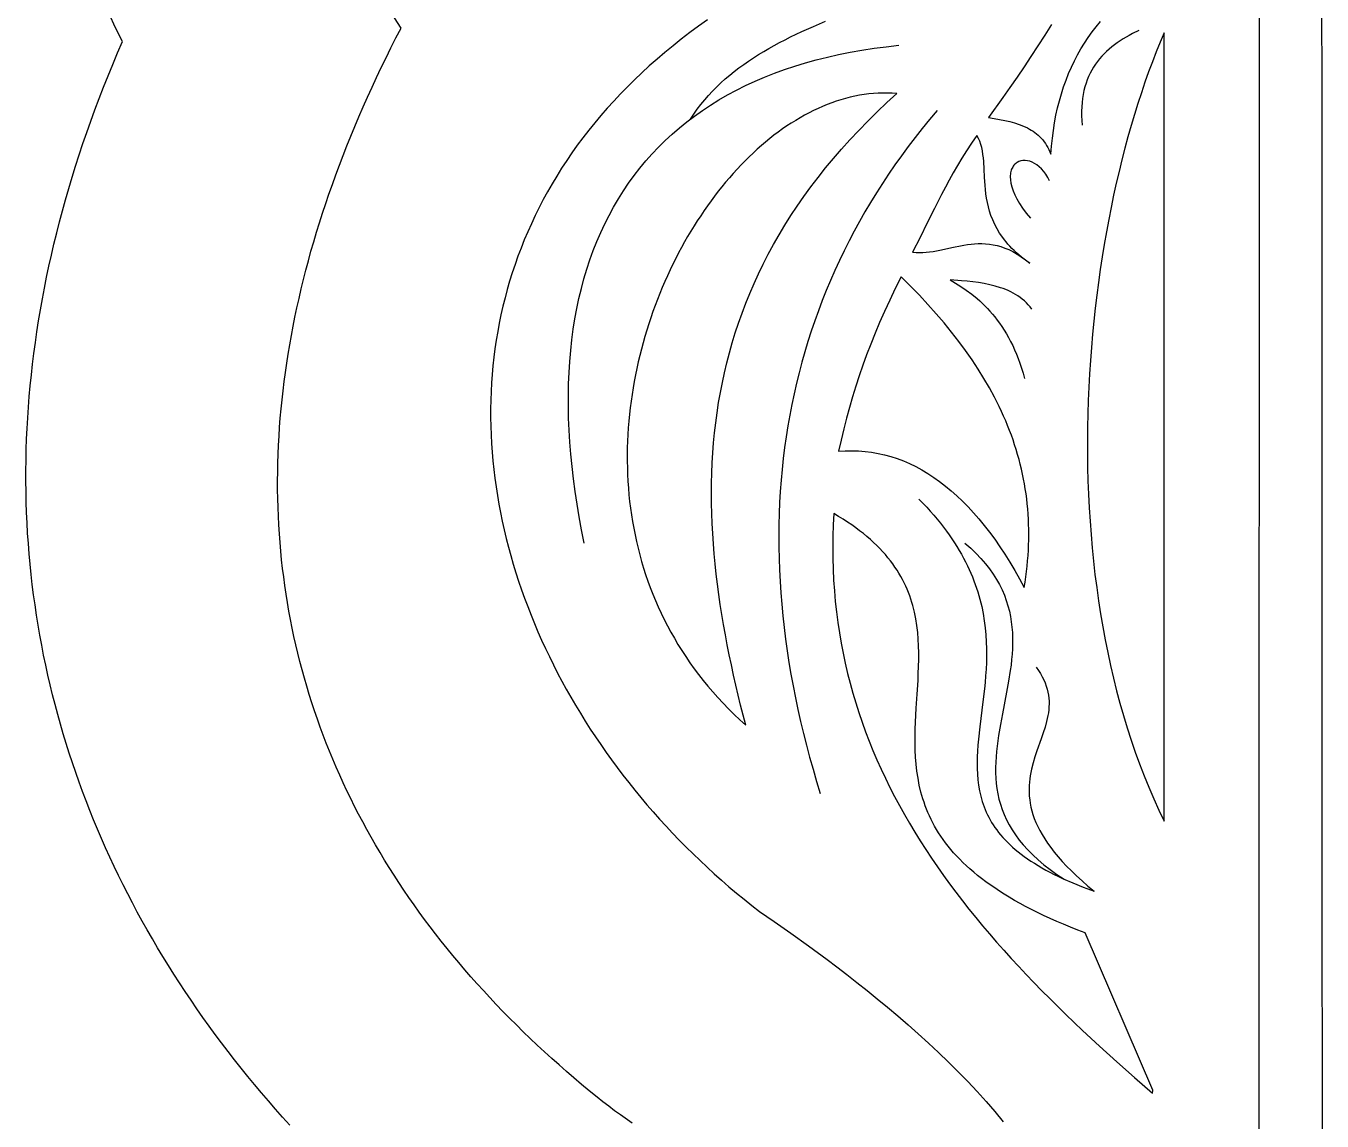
# Model space of a CAD drawing. Extents: x -5 to 96, y -47 to 131.
# Drawn here: x 14.77 to 46.04, y -19.41 to 7 of the extents above; entities that cross this region are included whole.
import ezdxf

# ---------------------------------------------------------------- set-up
doc = ezdxf.new("R2010")
doc.units = 0
doc.header["$MEASUREMENT"] = 0
doc.layers.add('LAYER_1', color=18, linetype='CONTINUOUS')

msp = doc.modelspace()

# ---------------------------------------------------------------- linework, layer by layer
at = {"layer": 'LAYER_1'}
for points in [[(45.283, -28.991), (44.523, -28.259), (44.536, 18.125), (45.283, 18.856), (46.029, 18.125), (46.042, -28.259)], [(45.283, -28.991), (44.523, -28.259), (44.536, 18.125), (45.283, 18.856), (46.029, 18.125), (46.042, -28.259)], [(42.236, 6.839), (42.139, 6.61), (42.043, 6.375), (41.95, 6.136), (41.858, 5.891), (41.769, 5.642), (41.683, 5.388), (41.598, 5.129), (41.516, 4.866), (41.437, 4.599), (41.36, 4.328), (41.285, 4.053), (41.213, 3.775), (41.144, 3.493), (41.077, 3.207), (41.013, 2.918), (40.952, 2.626), (40.894, 2.331), (40.838, 2.033), (40.786, 1.732), (40.736, 1.429), (40.69, 1.123), (40.646, 0.815), (40.606, 0.505), (40.568, 0.193), (40.534, -0.12), (40.504, -0.436), (40.476, -0.753), (40.452, -1.071), (40.432, -1.39), (40.414, -1.711), (40.401, -2.032), (40.391, -2.355), (40.384, -2.677), (40.381, -3.001), (40.382, -3.324), (40.387, -3.648), (40.395, -3.972), (40.407, -4.296), (40.423, -4.619), (40.444, -4.942), (40.468, -5.265), (40.496, -5.586), (40.528, -5.907), (40.564, -6.227), (40.605, -6.546), (40.65, -6.863), (40.699, -7.179), (40.752, -7.493), (40.81, -7.806), (40.872, -8.116), (40.939, -8.425), (41.01, -8.731), (41.086, -9.035), (41.166, -9.336), (41.251, -9.635), (41.341, -9.931), (41.436, -10.224), (41.535, -10.514), (41.64, -10.801), (41.749, -11.084), (41.863, -11.364), (41.983, -11.64), (42.107, -11.913), (42.236, -12.181)], [(42.236, 6.839), (42.139, 6.61), (42.043, 6.375), (41.95, 6.136), (41.858, 5.891), (41.769, 5.642), (41.683, 5.388), (41.598, 5.129), (41.516, 4.866), (41.437, 4.599), (41.36, 4.328), (41.285, 4.053), (41.213, 3.775), (41.144, 3.493), (41.077, 3.207), (41.013, 2.918), (40.952, 2.626), (40.894, 2.331), (40.838, 2.033), (40.786, 1.732), (40.736, 1.429), (40.69, 1.123), (40.646, 0.815), (40.606, 0.505), (40.568, 0.193), (40.534, -0.12), (40.504, -0.436), (40.476, -0.753), (40.452, -1.071), (40.432, -1.39), (40.414, -1.711), (40.401, -2.032), (40.391, -2.355), (40.384, -2.677), (40.381, -3.001), (40.382, -3.324), (40.387, -3.648), (40.395, -3.972), (40.407, -4.296), (40.423, -4.619), (40.444, -4.942), (40.468, -5.265), (40.496, -5.586), (40.528, -5.907), (40.564, -6.227), (40.605, -6.546), (40.65, -6.863), (40.699, -7.179), (40.752, -7.493), (40.81, -7.806), (40.872, -8.116), (40.939, -8.425), (41.01, -8.731), (41.086, -9.035), (41.166, -9.336), (41.251, -9.635), (41.341, -9.931), (41.436, -10.224), (41.535, -10.514), (41.64, -10.801), (41.749, -11.084), (41.863, -11.364), (41.983, -11.64), (42.107, -11.913), (42.236, -12.181)], [(35.784, 5.372), (35.672, 5.38), (35.559, 5.384), (35.446, 5.384), (35.333, 5.38), (35.22, 5.373), (35.107, 5.362), (34.994, 5.347), (34.882, 5.329), (34.769, 5.307), (34.657, 5.282), (34.546, 5.254), (34.434, 5.222), (34.323, 5.186), (34.212, 5.148), (34.102, 5.106), (33.992, 5.06), (33.882, 5.012), (33.773, 4.961), (33.665, 4.906), (33.557, 4.848), (33.449, 4.788), (33.343, 4.724), (33.237, 4.658), (33.131, 4.588), (33.027, 4.516), (32.923, 4.441), (32.819, 4.364), (32.717, 4.283), (32.616, 4.2), (32.515, 4.115), (32.415, 4.026), (32.317, 3.936), (32.219, 3.842), (32.122, 3.747), (32.026, 3.649), (31.932, 3.548), (31.838, 3.446), (31.746, 3.341), (31.654, 3.233), (31.564, 3.124), (31.475, 3.013), (31.388, 2.899), (31.302, 2.784), (31.217, 2.666), (31.133, 2.546), (31.051, 2.425), (30.97, 2.302), (30.891, 2.176), (30.813, 2.05), (30.737, 1.921), (30.662, 1.791), (30.589, 1.659), (30.518, 1.525), (30.448, 1.39), (30.38, 1.253), (30.313, 1.115), (30.248, 0.976), (30.186, 0.835), (30.124, 0.692), (30.065, 0.549), (30.008, 0.404), (29.952, 0.258), (29.899, 0.111), (29.847, -0.038), (29.798, -0.187), (29.75, -0.337), (29.705, -0.489), (29.662, -0.641), (29.62, -0.795), (29.581, -0.949), (29.545, -1.104), (29.51, -1.259), (29.478, -1.416), (29.448, -1.573), (29.42, -1.731), (29.395, -1.889), (29.372, -2.048), (29.351, -2.208), (29.333, -2.367), (29.318, -2.528), (29.305, -2.689), (29.294, -2.85), (29.287, -3.011), (29.281, -3.173), (29.279, -3.334), (29.279, -3.496), (29.282, -3.658), (29.287, -3.82), (29.296, -3.983), (29.307, -4.145), (29.321, -4.307), (29.338, -4.469), (29.358, -4.631), (29.381, -4.792), (29.406, -4.954), (29.435, -5.115), (29.467, -5.276), (29.502, -5.436), (29.54, -5.596), (29.581, -5.756), (29.625, -5.915), (29.673, -6.074), (29.723, -6.232), (29.777, -6.389), (29.835, -6.546), (29.895, -6.702), (29.959, -6.857), (30.027, -7.011), (30.098, -7.165), (30.172, -7.317), (30.25, -7.469), (30.331, -7.62), (30.416, -7.77), (30.504, -7.918), (30.597, -8.066), (30.692, -8.212), (30.792, -8.358), (30.895, -8.502), (31.002, -8.644), (31.112, -8.786), (31.227, -8.926), (31.345, -9.064), (31.468, -9.201), (31.594, -9.337), (31.724, -9.471), (31.858, -9.604), (31.996, -9.735), (32.138, -9.864), (32.015, -9.381), (31.899, -8.898), (31.844, -8.655), (31.791, -8.413), (31.741, -8.17), (31.692, -7.927), (31.646, -7.684), (31.603, -7.44), (31.562, -7.197), (31.524, -6.953), (31.489, -6.709), (31.456, -6.465), (31.427, -6.221), (31.4, -5.977), (31.377, -5.733), (31.358, -5.489), (31.341, -5.245), (31.328, -5.002), (31.319, -4.758), (31.314, -4.514), (31.312, -4.27), (31.314, -4.027), (31.32, -3.783), (31.331, -3.54), (31.345, -3.297), (31.364, -3.054), (31.388, -2.811), (31.416, -2.569), (31.448, -2.327), (31.485, -2.085), (31.528, -1.843), (31.575, -1.602), (31.627, -1.362), (31.684, -1.121), (31.746, -0.881), (31.814, -0.641), (31.887, -0.402), (31.966, -0.164), (32.051, 0.075), (32.141, 0.312), (32.237, 0.55), (32.339, 0.786), (32.447, 1.022), (32.561, 1.258), (32.682, 1.493), (32.808, 1.727), (32.942, 1.961), (33.081, 2.194), (33.228, 2.426), (33.381, 2.657), (33.541, 2.888), (33.708, 3.118), (33.883, 3.347), (34.064, 3.576), (34.252, 3.804), (34.448, 4.03), (34.652, 4.256), (34.863, 4.481), (35.081, 4.705), (35.308, 4.929), (35.542, 5.151)], [(35.784, 5.372), (35.672, 5.38), (35.559, 5.384), (35.446, 5.384), (35.333, 5.38), (35.22, 5.373), (35.107, 5.362), (34.994, 5.347), (34.882, 5.329), (34.769, 5.307), (34.657, 5.282), (34.546, 5.254), (34.434, 5.222), (34.323, 5.186), (34.212, 5.148), (34.102, 5.106), (33.992, 5.06), (33.882, 5.012), (33.773, 4.961), (33.665, 4.906), (33.557, 4.848), (33.449, 4.788), (33.343, 4.724), (33.237, 4.658), (33.131, 4.588), (33.027, 4.516), (32.923, 4.441), (32.819, 4.364), (32.717, 4.283), (32.616, 4.2), (32.515, 4.115), (32.415, 4.026), (32.317, 3.936), (32.219, 3.842), (32.122, 3.747), (32.026, 3.649), (31.932, 3.548), (31.838, 3.446), (31.746, 3.341), (31.654, 3.233), (31.564, 3.124), (31.475, 3.013), (31.388, 2.899), (31.302, 2.784), (31.217, 2.666), (31.133, 2.546), (31.051, 2.425), (30.97, 2.302), (30.891, 2.176), (30.813, 2.05), (30.737, 1.921), (30.662, 1.791), (30.589, 1.659), (30.518, 1.525), (30.448, 1.39), (30.38, 1.253), (30.313, 1.115), (30.248, 0.976), (30.186, 0.835), (30.124, 0.692), (30.065, 0.549), (30.008, 0.404), (29.952, 0.258), (29.899, 0.111), (29.847, -0.038), (29.798, -0.187), (29.75, -0.337), (29.705, -0.489), (29.662, -0.641), (29.62, -0.795), (29.581, -0.949), (29.545, -1.104), (29.51, -1.259), (29.478, -1.416), (29.448, -1.573), (29.42, -1.731), (29.395, -1.889), (29.372, -2.048), (29.351, -2.208), (29.333, -2.367), (29.318, -2.528), (29.305, -2.689), (29.294, -2.85), (29.287, -3.011), (29.281, -3.173), (29.279, -3.334), (29.279, -3.496), (29.282, -3.658), (29.287, -3.82), (29.296, -3.983), (29.307, -4.145), (29.321, -4.307), (29.338, -4.469), (29.358, -4.631), (29.381, -4.792), (29.406, -4.954), (29.435, -5.115), (29.467, -5.276), (29.502, -5.436), (29.54, -5.596), (29.581, -5.756), (29.625, -5.915), (29.673, -6.074), (29.723, -6.232), (29.777, -6.389), (29.835, -6.546), (29.895, -6.702), (29.959, -6.857), (30.027, -7.011), (30.098, -7.165), (30.172, -7.317), (30.25, -7.469), (30.331, -7.62), (30.416, -7.77), (30.504, -7.918), (30.597, -8.066), (30.692, -8.212), (30.792, -8.358), (30.895, -8.502), (31.002, -8.644), (31.112, -8.786), (31.227, -8.926), (31.345, -9.064), (31.468, -9.201), (31.594, -9.337), (31.724, -9.471), (31.858, -9.604), (31.996, -9.735), (32.138, -9.864), (32.015, -9.381), (31.899, -8.898), (31.844, -8.655), (31.791, -8.413), (31.741, -8.17), (31.692, -7.927), (31.646, -7.684), (31.603, -7.44), (31.562, -7.197), (31.524, -6.953), (31.489, -6.709), (31.456, -6.465), (31.427, -6.221), (31.4, -5.977), (31.377, -5.733), (31.358, -5.489), (31.341, -5.245), (31.328, -5.002), (31.319, -4.758), (31.314, -4.514), (31.312, -4.27), (31.314, -4.027), (31.32, -3.783), (31.331, -3.54), (31.345, -3.297), (31.364, -3.054), (31.388, -2.811), (31.416, -2.569), (31.448, -2.327), (31.485, -2.085), (31.528, -1.843), (31.575, -1.602), (31.627, -1.362), (31.684, -1.121), (31.746, -0.881), (31.814, -0.641), (31.887, -0.402), (31.966, -0.164), (32.051, 0.075), (32.141, 0.312), (32.237, 0.55), (32.339, 0.786), (32.447, 1.022), (32.561, 1.258), (32.682, 1.493), (32.808, 1.727), (32.942, 1.961), (33.081, 2.194), (33.228, 2.426), (33.381, 2.657), (33.541, 2.888), (33.708, 3.118), (33.883, 3.347), (34.064, 3.576), (34.252, 3.804), (34.448, 4.03), (34.652, 4.256), (34.863, 4.481), (35.081, 4.705), (35.308, 4.929), (35.542, 5.151)], [(37.716, 4.358), (37.588, 4.173), (37.468, 3.99), (37.354, 3.81), (37.247, 3.633), (37.145, 3.457), (37.048, 3.283), (36.955, 3.11), (36.864, 2.938), (36.69, 2.594), (36.519, 2.249), (36.346, 1.899), (36.164, 1.541), (36.247, 1.535), (36.329, 1.533), (36.411, 1.535), (36.493, 1.541), (36.575, 1.551), (36.657, 1.563), (36.82, 1.593), (37.15, 1.666), (37.318, 1.7), (37.402, 1.716), (37.487, 1.729), (37.573, 1.74), (37.66, 1.747), (37.747, 1.752), (37.836, 1.752), (37.925, 1.748), (38.016, 1.739), (38.107, 1.725), (38.2, 1.705), (38.294, 1.678), (38.39, 1.645), (38.486, 1.605), (38.585, 1.557), (38.685, 1.5), (38.786, 1.435), (38.889, 1.361), (38.994, 1.277), (38.923, 1.327), (38.855, 1.377), (38.791, 1.428), (38.729, 1.479), (38.67, 1.531), (38.614, 1.582), (38.561, 1.634), (38.511, 1.686), (38.464, 1.738), (38.419, 1.791), (38.377, 1.843), (38.337, 1.896), (38.264, 2.002), (38.2, 2.108), (38.144, 2.215), (38.096, 2.321), (38.055, 2.428), (38.021, 2.534), (37.992, 2.639), (37.968, 2.744), (37.949, 2.849), (37.934, 2.952), (37.922, 3.055), (37.913, 3.156), (37.9, 3.354), (37.89, 3.545), (37.879, 3.729), (37.871, 3.817), (37.86, 3.903), (37.847, 3.986), (37.831, 4.067), (37.81, 4.144), (37.784, 4.219), (37.753, 4.29)], [(35.888, 0.951), (35.745, 0.666), (35.612, 0.388), (35.486, 0.116), (35.368, -0.151), (35.257, -0.413), (35.153, -0.672), (35.055, -0.928), (34.963, -1.182), (34.876, -1.435), (34.794, -1.689), (34.717, -1.943), (34.643, -2.199), (34.573, -2.458), (34.506, -2.72), (34.441, -2.987), (34.378, -3.258), (34.54, -3.248), (34.701, -3.245), (34.86, -3.249), (35.018, -3.262), (35.175, -3.281), (35.331, -3.309), (35.485, -3.343), (35.639, -3.386), (35.791, -3.435), (35.941, -3.492), (36.09, -3.557), (36.238, -3.628), (36.385, -3.707), (36.529, -3.794), (36.673, -3.887), (36.815, -3.988), (36.955, -4.096), (37.094, -4.21), (37.231, -4.332), (37.367, -4.462), (37.501, -4.598), (37.633, -4.741), (37.764, -4.891), (37.892, -5.048), (38.02, -5.211), (38.145, -5.382), (38.268, -5.56), (38.39, -5.744), (38.51, -5.935), (38.628, -6.133), (38.744, -6.337), (38.858, -6.548), (38.878, -6.417), (38.897, -6.287), (38.913, -6.157), (38.927, -6.028), (38.939, -5.9), (38.949, -5.772), (38.957, -5.645), (38.962, -5.519), (38.966, -5.393), (38.967, -5.268), (38.966, -5.143), (38.963, -5.019), (38.958, -4.896), (38.951, -4.773), (38.942, -4.65), (38.93, -4.528), (38.917, -4.407), (38.901, -4.286), (38.883, -4.166), (38.863, -4.046), (38.841, -3.927), (38.817, -3.808), (38.79, -3.689), (38.762, -3.571), (38.731, -3.453), (38.698, -3.336), (38.663, -3.219), (38.626, -3.102), (38.587, -2.986), (38.546, -2.87), (38.503, -2.755), (38.457, -2.64), (38.41, -2.525), (38.36, -2.41), (38.308, -2.296), (38.254, -2.182), (38.14, -1.955), (38.017, -1.729), (37.886, -1.503), (37.746, -1.278), (37.598, -1.054), (37.442, -0.831), (37.277, -0.608), (37.104, -0.385), (36.922, -0.162), (36.732, 0.06), (36.533, 0.283), (36.327, 0.505), (36.111, 0.728)], [(35.888, 0.951), (35.745, 0.666), (35.612, 0.388), (35.486, 0.116), (35.368, -0.151), (35.257, -0.413), (35.153, -0.672), (35.055, -0.928), (34.963, -1.182), (34.876, -1.435), (34.794, -1.689), (34.717, -1.943), (34.643, -2.199), (34.573, -2.458), (34.506, -2.72), (34.441, -2.987), (34.378, -3.258), (34.54, -3.248), (34.701, -3.245), (34.86, -3.249), (35.018, -3.262), (35.175, -3.281), (35.331, -3.309), (35.485, -3.343), (35.639, -3.386), (35.791, -3.435), (35.941, -3.492), (36.09, -3.557), (36.238, -3.628), (36.385, -3.707), (36.529, -3.794), (36.673, -3.887), (36.815, -3.988), (36.955, -4.096), (37.094, -4.21), (37.231, -4.332), (37.367, -4.462), (37.501, -4.598), (37.633, -4.741), (37.764, -4.891), (37.892, -5.048), (38.02, -5.211), (38.145, -5.382), (38.268, -5.56), (38.39, -5.744), (38.51, -5.935), (38.628, -6.133), (38.744, -6.337), (38.858, -6.548), (38.878, -6.417), (38.897, -6.287), (38.913, -6.157), (38.927, -6.028), (38.939, -5.9), (38.949, -5.772), (38.957, -5.645), (38.962, -5.519), (38.966, -5.393), (38.967, -5.268), (38.966, -5.143), (38.963, -5.019), (38.958, -4.896), (38.951, -4.773), (38.942, -4.65), (38.93, -4.528), (38.917, -4.407), (38.901, -4.286), (38.883, -4.166), (38.863, -4.046), (38.841, -3.927), (38.817, -3.808), (38.79, -3.689), (38.762, -3.571), (38.731, -3.453), (38.698, -3.336), (38.663, -3.219), (38.626, -3.102), (38.587, -2.986), (38.546, -2.87), (38.503, -2.755), (38.457, -2.64), (38.41, -2.525), (38.36, -2.41), (38.308, -2.296), (38.254, -2.182), (38.14, -1.955), (38.017, -1.729), (37.886, -1.503), (37.746, -1.278), (37.598, -1.054), (37.442, -0.831), (37.277, -0.608), (37.104, -0.385), (36.922, -0.162), (36.732, 0.06), (36.533, 0.283), (36.327, 0.505), (36.111, 0.728)], [(41.957, -18.669), (40.328, -14.876), (40.149, -14.807), (39.974, -14.737), (39.804, -14.667), (39.64, -14.597), (39.48, -14.526), (39.325, -14.455), (39.176, -14.383), (39.031, -14.31), (38.891, -14.238), (38.755, -14.164), (38.624, -14.091), (38.497, -14.017), (38.375, -13.942), (38.257, -13.867), (38.144, -13.792), (38.034, -13.717), (37.929, -13.641), (37.828, -13.564), (37.73, -13.488), (37.637, -13.41), (37.547, -13.333), (37.461, -13.255), (37.379, -13.177), (37.3, -13.099), (37.225, -13.02), (37.154, -12.941), (37.085, -12.862), (37.02, -12.782), (36.958, -12.703), (36.9, -12.622), (36.844, -12.542), (36.791, -12.461), (36.742, -12.381), (36.695, -12.299), (36.65, -12.218), (36.609, -12.137), (36.57, -12.055), (36.534, -11.973), (36.5, -11.891), (36.468, -11.808), (36.439, -11.726), (36.412, -11.643), (36.388, -11.56), (36.365, -11.477), (36.326, -11.31), (36.294, -11.143), (36.269, -10.976), (36.25, -10.808), (36.237, -10.64), (36.228, -10.471), (36.225, -10.302), (36.225, -10.133), (36.229, -9.964), (36.235, -9.795), (36.253, -9.458), (36.274, -9.12), (36.294, -8.784), (36.302, -8.617), (36.308, -8.45), (36.312, -8.284), (36.312, -8.118), (36.308, -7.953), (36.299, -7.789), (36.286, -7.626), (36.266, -7.463), (36.241, -7.302), (36.208, -7.141), (36.168, -6.981), (36.145, -6.902), (36.12, -6.823), (36.093, -6.744), (36.063, -6.666), (36.032, -6.588), (35.997, -6.51), (35.961, -6.433), (35.921, -6.355), (35.879, -6.279), (35.835, -6.202), (35.788, -6.126), (35.737, -6.051), (35.684, -5.975), (35.628, -5.9), (35.569, -5.826), (35.507, -5.752), (35.441, -5.678), (35.372, -5.605), (35.3, -5.532), (35.224, -5.46), (35.145, -5.388), (35.062, -5.316), (34.976, -5.245), (34.886, -5.175), (34.792, -5.104), (34.694, -5.035), (34.592, -4.966), (34.486, -4.897), (34.376, -4.829), (34.262, -4.761), (34.248, -5.035), (34.239, -5.306), (34.236, -5.574), (34.239, -5.84), (34.246, -6.104), (34.259, -6.365), (34.276, -6.624), (34.299, -6.88), (34.327, -7.135), (34.359, -7.387), (34.397, -7.637), (34.439, -7.884), (34.486, -8.13), (34.538, -8.373), (34.594, -8.615), (34.656, -8.854), (34.721, -9.092), (34.791, -9.327), (34.866, -9.561), (34.945, -9.793), (35.028, -10.023), (35.116, -10.251), (35.208, -10.478), (35.304, -10.702), (35.404, -10.926), (35.508, -11.147), (35.616, -11.367), (35.729, -11.585), (35.845, -11.802), (35.965, -12.018), (36.089, -12.232), (36.216, -12.444), (36.347, -12.656), (36.482, -12.866), (36.621, -13.074), (36.763, -13.282), (36.908, -13.488), (37.057, -13.693), (37.209, -13.897), (37.365, -14.1), (37.524, -14.301), (37.686, -14.502), (37.851, -14.702), (38.02, -14.901), (38.191, -15.099), (38.365, -15.296), (38.543, -15.492), (38.723, -15.688), (38.906, -15.882), (39.092, -16.076), (39.28, -16.27), (39.472, -16.462), (39.665, -16.655), (39.862, -16.846), (40.061, -17.037), (40.262, -17.228), (40.672, -17.608), (41.091, -17.986), (41.519, -18.364), (41.955, -18.74)]]:
    msp.add_lwpolyline(points, close=True, dxfattribs=at)
for points in [[(21.14, -19.513), (20.965, -19.32), (20.792, -19.125), (20.622, -18.929), (20.454, -18.733), (20.288, -18.535), (20.125, -18.336), (19.964, -18.136), (19.805, -17.936), (19.648, -17.734), (19.494, -17.531), (19.342, -17.327), (19.192, -17.122), (19.044, -16.916), (18.899, -16.71), (18.756, -16.502), (18.616, -16.293), (18.478, -16.083), (18.342, -15.873), (18.209, -15.661), (18.078, -15.449), (17.949, -15.235), (17.823, -15.021), (17.699, -14.805), (17.578, -14.589), (17.459, -14.372), (17.342, -14.153), (17.228, -13.934), (17.117, -13.714), (17.007, -13.493), (16.901, -13.272), (16.797, -13.049), (16.695, -12.825), (16.596, -12.601), (16.499, -12.376), (16.405, -12.149), (16.313, -11.922), (16.224, -11.694), (16.138, -11.466), (16.054, -11.236), (15.973, -11.006), (15.894, -10.774), (15.818, -10.542), (15.744, -10.309), (15.673, -10.075), (15.605, -9.841), (15.539, -9.605), (15.476, -9.369), (15.415, -9.132), (15.357, -8.894), (15.302, -8.656), (15.25, -8.416), (15.2, -8.176), (15.153, -7.935), (15.109, -7.693), (15.067, -7.451), (15.028, -7.208), (14.992, -6.964), (14.958, -6.719), (14.927, -6.474), (14.899, -6.227), (14.874, -5.98), (14.852, -5.733), (14.832, -5.484), (14.815, -5.235), (14.801, -4.985), (14.79, -4.735), (14.781, -4.484), (14.776, -4.232), (14.773, -3.979), (14.773, -3.726), (14.776, -3.472), (14.782, -3.217), (14.79, -2.962), (14.802, -2.706), (14.817, -2.45), (14.834, -2.192), (14.854, -1.935), (14.877, -1.676), (14.904, -1.417), (14.933, -1.157), (14.965, -0.897), (15, -0.636), (15.038, -0.374), (15.079, -0.112), (15.123, 0.151), (15.17, 0.415), (15.22, 0.679), (15.273, 0.943), (15.329, 1.208), (15.388, 1.474), (15.45, 1.74), (15.515, 2.007), (15.583, 2.275), (15.655, 2.543), (15.729, 2.811), (15.807, 3.08), (15.887, 3.35), (15.971, 3.62), (16.058, 3.891), (16.148, 4.162), (16.241, 4.434), (16.337, 4.706), (16.437, 4.979), (16.539, 5.252), (16.645, 5.526), (16.754, 5.8), (16.866, 6.074), (16.981, 6.35), (17.1, 6.625), (16.926, 6.971), (16.649, 7.583)], [(29.402, -19.465), (29.117, -19.266), (28.976, -19.164), (28.834, -19.059), (28.693, -18.952), (28.553, -18.84), (28.365, -18.686), (28.179, -18.531), (27.995, -18.375), (27.813, -18.219), (27.634, -18.061), (27.457, -17.902), (27.282, -17.743), (27.109, -17.583), (26.939, -17.422), (26.771, -17.26), (26.605, -17.097), (26.441, -16.933), (26.28, -16.768), (26.121, -16.603), (25.964, -16.437), (25.81, -16.269), (25.658, -16.101), (25.508, -15.933), (25.36, -15.763), (25.215, -15.592), (25.072, -15.421), (24.932, -15.249), (24.793, -15.076), (24.657, -14.902), (24.524, -14.727), (24.392, -14.552), (24.263, -14.376), (24.137, -14.199), (24.012, -14.021), (23.89, -13.842), (23.77, -13.663), (23.653, -13.482), (23.538, -13.301), (23.426, -13.119), (23.315, -12.937), (23.207, -12.753), (23.102, -12.569), (22.999, -12.384), (22.898, -12.199), (22.799, -12.012), (22.703, -11.825), (22.61, -11.637), (22.518, -11.448), (22.429, -11.259), (22.343, -11.069), (22.259, -10.878), (22.177, -10.686), (22.097, -10.494), (22.02, -10.3), (21.946, -10.107), (21.874, -9.912), (21.804, -9.717), (21.737, -9.521), (21.672, -9.324), (21.609, -9.127), (21.549, -8.928), (21.492, -8.73), (21.437, -8.53), (21.384, -8.33), (21.333, -8.129), (21.286, -7.927), (21.24, -7.725), (21.197, -7.522), (21.157, -7.318), (21.119, -7.114), (21.083, -6.909), (21.05, -6.704), (21.019, -6.497), (20.991, -6.29), (20.965, -6.083), (20.942, -5.874), (20.921, -5.666), (20.903, -5.456), (20.887, -5.246), (20.874, -5.035), (20.863, -4.824), (20.855, -4.612), (20.849, -4.399), (20.846, -4.186), (20.845, -3.972), (20.847, -3.757), (20.851, -3.542), (20.858, -3.326), (20.867, -3.11), (20.879, -2.893), (20.893, -2.675), (20.91, -2.457), (20.929, -2.238), (20.951, -2.019), (20.976, -1.799), (21.003, -1.579), (21.032, -1.358), (21.064, -1.136), (21.099, -0.914), (21.136, -0.691), (21.176, -0.468), (21.219, -0.244), (21.263, -0.02), (21.311, 0.205), (21.361, 0.431), (21.414, 0.657), (21.469, 0.883), (21.527, 1.11), (21.587, 1.338), (21.65, 1.566), (21.716, 1.795), (21.784, 2.024), (21.855, 2.254), (21.929, 2.484), (22.005, 2.715), (22.083, 2.946), (22.165, 3.177), (22.248, 3.41), (22.335, 3.642), (22.424, 3.876), (22.516, 4.109), (22.61, 4.343), (22.707, 4.578), (22.807, 4.813), (22.909, 5.049), (23.014, 5.285), (23.122, 5.521), (23.232, 5.758), (23.345, 5.996), (23.461, 6.234), (23.579, 6.472), (23.7, 6.711), (23.824, 6.95), (23.664, 7.201)], [(29.402, -19.465), (29.117, -19.266), (28.976, -19.164), (28.834, -19.059), (28.693, -18.952), (28.553, -18.84), (28.365, -18.686), (28.179, -18.531), (27.995, -18.375), (27.813, -18.219), (27.634, -18.061), (27.457, -17.902), (27.282, -17.743), (27.109, -17.583), (26.939, -17.422), (26.771, -17.26), (26.605, -17.097), (26.441, -16.933), (26.28, -16.768), (26.121, -16.603), (25.964, -16.437), (25.81, -16.269), (25.658, -16.101), (25.508, -15.933), (25.36, -15.763), (25.215, -15.592), (25.072, -15.421), (24.932, -15.249), (24.793, -15.076), (24.657, -14.902), (24.524, -14.727), (24.392, -14.552), (24.263, -14.376), (24.137, -14.199), (24.012, -14.021), (23.89, -13.842), (23.77, -13.663), (23.653, -13.482), (23.538, -13.301), (23.426, -13.119), (23.315, -12.937), (23.207, -12.753), (23.102, -12.569), (22.999, -12.384), (22.898, -12.199), (22.799, -12.012), (22.703, -11.825), (22.61, -11.637), (22.518, -11.448), (22.429, -11.259), (22.343, -11.069), (22.259, -10.878), (22.177, -10.686), (22.097, -10.494), (22.02, -10.3), (21.946, -10.107), (21.874, -9.912), (21.804, -9.717), (21.737, -9.521), (21.672, -9.324), (21.609, -9.127), (21.549, -8.928), (21.492, -8.73), (21.437, -8.53), (21.384, -8.33), (21.333, -8.129), (21.286, -7.927), (21.24, -7.725), (21.197, -7.522), (21.157, -7.318), (21.119, -7.114), (21.083, -6.909), (21.05, -6.704), (21.019, -6.497), (20.991, -6.29), (20.965, -6.083), (20.942, -5.874), (20.921, -5.666), (20.903, -5.456), (20.887, -5.246), (20.874, -5.035), (20.863, -4.824), (20.855, -4.612), (20.849, -4.399), (20.846, -4.186), (20.845, -3.972), (20.847, -3.757), (20.851, -3.542), (20.858, -3.326), (20.867, -3.11), (20.879, -2.893), (20.893, -2.675), (20.91, -2.457), (20.929, -2.238), (20.951, -2.019), (20.976, -1.799), (21.003, -1.579), (21.032, -1.358), (21.064, -1.136), (21.099, -0.914), (21.136, -0.691), (21.176, -0.468), (21.219, -0.244), (21.263, -0.02), (21.311, 0.205), (21.361, 0.431), (21.414, 0.657), (21.469, 0.883), (21.527, 1.11), (21.587, 1.338), (21.65, 1.566), (21.716, 1.795), (21.784, 2.024), (21.855, 2.254), (21.929, 2.484), (22.005, 2.715), (22.083, 2.946), (22.165, 3.177), (22.248, 3.41), (22.335, 3.642), (22.424, 3.876), (22.516, 4.109), (22.61, 4.343), (22.707, 4.578), (22.807, 4.813), (22.909, 5.049), (23.014, 5.285), (23.122, 5.521), (23.232, 5.758), (23.345, 5.996), (23.461, 6.234), (23.579, 6.472), (23.7, 6.711), (23.824, 6.95), (23.664, 7.201)], [(31.213, 7.147), (30.999, 6.994), (30.789, 6.84), (30.584, 6.683), (30.384, 6.525), (30.189, 6.364), (29.998, 6.202), (29.812, 6.038), (29.631, 5.872), (29.455, 5.705), (29.283, 5.535), (29.116, 5.364), (28.954, 5.191), (28.796, 5.017), (28.643, 4.841), (28.494, 4.664), (28.35, 4.485), (28.211, 4.304), (28.075, 4.122), (27.945, 3.939), (27.819, 3.754), (27.697, 3.568), (27.58, 3.381), (27.467, 3.192), (27.358, 3.003), (27.254, 2.812), (27.154, 2.62), (27.058, 2.426), (26.966, 2.232), (26.879, 2.037), (26.796, 1.841), (26.717, 1.643), (26.643, 1.445), (26.572, 1.246), (26.506, 1.046), (26.443, 0.846), (26.385, 0.644), (26.331, 0.442), (26.281, 0.239), (26.234, 0.036), (26.192, -0.168), (26.154, -0.373), (26.12, -0.578), (26.089, -0.784), (26.063, -0.99), (26.04, -1.197), (26.021, -1.404), (26.006, -1.611), (25.995, -1.819), (25.988, -2.027), (25.984, -2.235), (25.984, -2.444), (25.988, -2.652), (25.995, -2.861), (26.006, -3.07), (26.021, -3.279), (26.039, -3.487), (26.061, -3.696), (26.086, -3.905), (26.115, -4.114), (26.148, -4.322), (26.184, -4.531), (26.223, -4.739), (26.266, -4.947), (26.312, -5.155), (26.362, -5.362), (26.415, -5.569), (26.471, -5.776), (26.531, -5.982), (26.594, -6.188), (26.66, -6.393), (26.73, -6.598), (26.803, -6.802), (26.879, -7.005), (26.958, -7.208), (27.04, -7.41), (27.126, -7.612), (27.214, -7.813), (27.306, -8.012), (27.401, -8.211), (27.499, -8.41), (27.599, -8.607), (27.703, -8.803), (27.81, -8.998), (27.92, -9.193), (28.033, -9.386), (28.148, -9.578), (28.267, -9.769), (28.388, -9.959), (28.512, -10.147), (28.639, -10.335), (28.769, -10.521), (28.902, -10.705), (29.037, -10.889), (29.175, -11.071), (29.316, -11.251), (29.459, -11.43), (29.605, -11.608), (29.754, -11.784), (29.905, -11.958), (30.059, -12.131), (30.215, -12.302), (30.374, -12.472), (30.536, -12.639), (30.699, -12.805), (30.866, -12.969), (31.035, -13.132), (31.206, -13.292), (31.38, -13.45), (31.556, -13.607), (31.734, -13.761), (31.915, -13.914), (32.098, -14.064), (32.283, -14.212), (32.471, -14.359), (32.828, -14.603), (33.223, -14.88), (33.65, -15.187), (34.104, -15.521), (34.338, -15.698), (34.577, -15.881), (34.819, -16.07), (35.064, -16.265), (35.311, -16.465), (35.559, -16.67), (35.807, -16.88), (36.055, -17.094), (36.302, -17.313), (36.547, -17.536), (36.79, -17.763), (37.029, -17.993), (37.264, -18.226), (37.494, -18.463), (37.719, -18.702), (37.937, -18.943), (38.148, -19.187), (38.351, -19.433)], [(31.213, 7.147), (30.999, 6.994), (30.789, 6.84), (30.584, 6.683), (30.384, 6.525), (30.189, 6.364), (29.998, 6.202), (29.812, 6.038), (29.631, 5.872), (29.455, 5.705), (29.283, 5.535), (29.116, 5.364), (28.954, 5.191), (28.796, 5.017), (28.643, 4.841), (28.494, 4.664), (28.35, 4.485), (28.211, 4.304), (28.075, 4.122), (27.945, 3.939), (27.819, 3.754), (27.697, 3.568), (27.58, 3.381), (27.467, 3.192), (27.358, 3.003), (27.254, 2.812), (27.154, 2.62), (27.058, 2.426), (26.966, 2.232), (26.879, 2.037), (26.796, 1.841), (26.717, 1.643), (26.643, 1.445), (26.572, 1.246), (26.506, 1.046), (26.443, 0.846), (26.385, 0.644), (26.331, 0.442), (26.281, 0.239), (26.234, 0.036), (26.192, -0.168), (26.154, -0.373), (26.12, -0.578), (26.089, -0.784), (26.063, -0.99), (26.04, -1.197), (26.021, -1.404), (26.006, -1.611), (25.995, -1.819), (25.988, -2.027), (25.984, -2.235), (25.984, -2.444), (25.988, -2.652), (25.995, -2.861), (26.006, -3.07), (26.021, -3.279), (26.039, -3.487), (26.061, -3.696), (26.086, -3.905), (26.115, -4.114), (26.148, -4.322), (26.184, -4.531), (26.223, -4.739), (26.266, -4.947), (26.312, -5.155), (26.362, -5.362), (26.415, -5.569), (26.471, -5.776), (26.531, -5.982), (26.594, -6.188), (26.66, -6.393), (26.73, -6.598), (26.803, -6.802), (26.879, -7.005), (26.958, -7.208), (27.04, -7.41), (27.126, -7.612), (27.214, -7.813), (27.306, -8.012), (27.401, -8.211), (27.499, -8.41), (27.599, -8.607), (27.703, -8.803), (27.81, -8.998), (27.92, -9.193), (28.033, -9.386), (28.148, -9.578), (28.267, -9.769), (28.388, -9.959), (28.512, -10.147), (28.639, -10.335), (28.769, -10.521), (28.902, -10.705), (29.037, -10.889), (29.175, -11.071), (29.316, -11.251), (29.459, -11.43), (29.605, -11.608), (29.754, -11.784), (29.905, -11.958), (30.059, -12.131), (30.215, -12.302), (30.374, -12.472), (30.536, -12.639), (30.699, -12.805), (30.866, -12.969), (31.035, -13.132), (31.206, -13.292), (31.38, -13.45), (31.556, -13.607), (31.734, -13.761), (31.915, -13.914), (32.098, -14.064), (32.283, -14.212), (32.471, -14.359), (32.828, -14.603), (33.223, -14.88), (33.65, -15.187), (34.104, -15.521), (34.338, -15.698), (34.577, -15.881), (34.819, -16.07), (35.064, -16.265), (35.311, -16.465), (35.559, -16.67), (35.807, -16.88), (36.055, -17.094), (36.302, -17.313), (36.547, -17.536), (36.79, -17.763), (37.029, -17.993), (37.264, -18.226), (37.494, -18.463), (37.719, -18.702), (37.937, -18.943), (38.148, -19.187), (38.351, -19.433)], [(30.804, 4.755), (30.885, 4.877), (30.97, 4.995), (31.057, 5.109), (31.148, 5.22), (31.241, 5.327), (31.338, 5.431), (31.437, 5.531), (31.539, 5.629), (31.644, 5.723), (31.751, 5.815), (31.861, 5.903), (31.974, 5.99), (32.089, 6.073), (32.206, 6.154), (32.326, 6.233), (32.448, 6.31), (32.572, 6.385), (32.698, 6.458), (32.826, 6.53), (32.956, 6.6), (33.088, 6.668), (33.222, 6.735), (33.495, 6.865), (33.774, 6.992), (34.06, 7.116)], [(39.514, 7.034), (39.351, 6.776), (39.186, 6.521), (39.02, 6.267), (38.852, 6.016), (38.683, 5.766), (38.513, 5.52), (38.342, 5.275), (37.998, 4.793), (38.132, 4.772), (38.262, 4.748), (38.387, 4.723), (38.507, 4.695), (38.622, 4.663), (38.732, 4.627), (38.836, 4.586), (38.934, 4.54), (38.981, 4.515), (39.027, 4.488), (39.071, 4.46), (39.113, 4.43), (39.154, 4.398), (39.194, 4.365), (39.232, 4.329), (39.268, 4.292), (39.303, 4.252), (39.337, 4.21), (39.368, 4.166), (39.398, 4.12), (39.427, 4.072), (39.453, 4.021), (39.478, 3.967), (39.502, 3.911), (39.516, 4.105), (39.535, 4.296), (39.559, 4.483), (39.588, 4.666), (39.622, 4.846), (39.661, 5.023), (39.705, 5.195), (39.753, 5.365), (39.807, 5.53), (39.865, 5.693), (39.928, 5.851), (39.995, 6.006), (40.067, 6.157), (40.144, 6.304), (40.225, 6.448), (40.31, 6.587), (40.4, 6.723), (40.494, 6.856), (40.592, 6.984), (40.695, 7.108)], [(39.514, 7.034), (39.351, 6.776), (39.186, 6.521), (39.02, 6.267), (38.852, 6.016), (38.683, 5.766), (38.513, 5.52), (38.342, 5.275), (37.998, 4.793), (38.132, 4.772), (38.262, 4.748), (38.387, 4.723), (38.507, 4.695), (38.622, 4.663), (38.732, 4.627), (38.836, 4.586), (38.934, 4.54), (38.981, 4.515), (39.027, 4.488), (39.071, 4.46), (39.113, 4.43), (39.154, 4.398), (39.194, 4.365), (39.232, 4.329), (39.268, 4.292), (39.303, 4.252), (39.337, 4.21), (39.368, 4.166), (39.398, 4.12), (39.427, 4.072), (39.453, 4.021), (39.478, 3.967), (39.502, 3.911), (39.516, 4.105), (39.535, 4.296), (39.559, 4.483), (39.588, 4.666), (39.622, 4.846), (39.661, 5.023), (39.705, 5.195), (39.753, 5.365), (39.807, 5.53), (39.865, 5.693), (39.928, 5.851), (39.995, 6.006), (40.067, 6.157), (40.144, 6.304), (40.225, 6.448), (40.31, 6.587), (40.4, 6.723), (40.494, 6.856), (40.592, 6.984), (40.695, 7.108)], [(41.624, 6.892), (41.466, 6.816), (41.389, 6.775), (41.314, 6.733), (41.241, 6.689), (41.169, 6.644), (41.1, 6.596), (41.032, 6.547), (40.967, 6.496), (40.903, 6.443), (40.842, 6.387), (40.783, 6.33), (40.727, 6.27), (40.674, 6.208), (40.623, 6.143), (40.574, 6.076), (40.529, 6.007), (40.486, 5.934), (40.447, 5.86), (40.411, 5.782), (40.377, 5.701), (40.348, 5.618), (40.321, 5.531), (40.298, 5.442), (40.279, 5.349), (40.263, 5.253), (40.251, 5.154), (40.243, 5.052), (40.239, 4.946), (40.239, 4.836), (40.243, 4.724), (40.251, 4.607)], [(28.243, -5.471), (28.18, -5.155), (28.122, -4.842), (28.07, -4.533), (28.023, -4.227), (27.982, -3.924), (27.947, -3.625), (27.918, -3.329), (27.895, -3.037), (27.877, -2.748), (27.865, -2.463), (27.859, -2.181), (27.859, -1.903), (27.864, -1.629), (27.875, -1.358), (27.892, -1.091), (27.915, -0.828), (27.944, -0.569), (27.978, -0.314), (28.018, -0.062), (28.064, 0.185), (28.115, 0.429), (28.173, 0.668), (28.236, 0.903), (28.305, 1.134), (28.38, 1.361), (28.46, 1.584), (28.547, 1.802), (28.639, 2.017), (28.737, 2.227), (28.84, 2.432), (28.95, 2.633), (29.065, 2.83), (29.186, 3.022), (29.313, 3.21), (29.446, 3.393), (29.585, 3.571), (29.729, 3.745), (29.879, 3.914), (30.035, 4.079), (30.197, 4.238), (30.365, 4.393), (30.538, 4.543), (30.718, 4.688), (30.903, 4.828), (31.094, 4.964), (31.291, 5.094), (31.493, 5.219), (31.702, 5.339), (31.916, 5.454), (32.136, 5.564), (32.362, 5.668), (32.594, 5.767), (32.832, 5.861), (33.075, 5.95), (33.324, 6.033), (33.58, 6.111), (33.841, 6.184), (34.108, 6.25), (34.38, 6.312), (34.659, 6.368), (34.943, 6.418), (35.234, 6.462), (35.53, 6.501), (35.832, 6.534)], [(36.754, 4.96), (36.574, 4.745), (36.398, 4.529), (36.227, 4.312), (36.06, 4.093), (35.897, 3.872), (35.739, 3.649), (35.585, 3.426), (35.436, 3.2), (35.291, 2.973), (35.15, 2.744), (35.014, 2.514), (34.882, 2.283), (34.754, 2.05), (34.631, 1.815), (34.512, 1.579), (34.398, 1.341), (34.288, 1.102), (34.182, 0.862), (34.08, 0.62), (33.983, 0.377), (33.89, 0.132), (33.802, -0.113), (33.718, -0.361), (33.638, -0.61), (33.562, -0.86), (33.491, -1.111), (33.424, -1.364), (33.361, -1.618), (33.303, -1.873), (33.249, -2.129), (33.199, -2.387), (33.154, -2.646), (33.113, -2.906), (33.076, -3.168), (33.043, -3.43), (33.015, -3.694), (32.991, -3.959), (32.971, -4.226), (32.955, -4.493), (32.944, -4.761), (32.937, -5.031), (32.934, -5.302), (32.935, -5.574), (32.941, -5.847), (32.951, -6.121), (32.965, -6.396), (32.983, -6.672), (33.005, -6.949), (33.032, -7.227), (33.063, -7.506), (33.098, -7.787), (33.137, -8.068), (33.181, -8.35), (33.229, -8.633), (33.281, -8.917), (33.337, -9.202), (33.397, -9.488), (33.461, -9.775), (33.53, -10.062), (33.603, -10.351), (33.68, -10.64), (33.761, -10.93), (33.846, -11.221), (33.935, -11.513)], [(39.468, 3.262), (39.424, 3.348), (39.377, 3.425), (39.327, 3.494), (39.274, 3.554), (39.22, 3.607), (39.164, 3.651), (39.107, 3.687), (39.049, 3.716), (38.992, 3.737), (38.936, 3.75), (38.88, 3.756), (38.827, 3.754), (38.776, 3.746), (38.729, 3.73), (38.684, 3.707), (38.664, 3.693), (38.644, 3.677), (38.626, 3.66), (38.609, 3.641), (38.593, 3.62), (38.578, 3.598), (38.565, 3.574), (38.553, 3.548), (38.543, 3.521), (38.535, 3.492), (38.528, 3.462), (38.524, 3.43), (38.521, 3.396), (38.519, 3.362), (38.523, 3.287), (38.535, 3.207), (38.557, 3.12), (38.588, 3.028), (38.629, 2.931), (38.681, 2.828), (38.744, 2.72), (38.818, 2.606), (38.906, 2.488), (39.006, 2.364)], [(39.042, 0.173), (39, 0.227), (38.955, 0.277), (38.908, 0.325), (38.86, 0.371), (38.809, 0.413), (38.757, 0.453), (38.703, 0.49), (38.648, 0.525), (38.591, 0.557), (38.532, 0.588), (38.473, 0.616), (38.412, 0.642), (38.35, 0.666), (38.287, 0.688), (38.158, 0.727), (38.025, 0.76), (37.891, 0.787), (37.754, 0.81), (37.617, 0.828), (37.479, 0.843), (37.341, 0.855), (37.07, 0.875), (37.199, 0.8), (37.33, 0.718), (37.46, 0.629), (37.59, 0.533), (37.718, 0.427), (37.782, 0.371), (37.845, 0.313), (37.907, 0.252), (37.969, 0.188), (38.03, 0.122), (38.09, 0.053), (38.149, -0.019), (38.207, -0.093), (38.264, -0.171), (38.32, -0.252), (38.374, -0.336), (38.427, -0.424), (38.479, -0.515), (38.529, -0.609), (38.578, -0.707), (38.624, -0.809), (38.67, -0.914), (38.713, -1.023), (38.754, -1.136), (38.794, -1.254), (38.831, -1.375), (38.866, -1.5)], [(36.318, -4.416), (36.412, -4.513), (36.504, -4.61), (36.591, -4.706), (36.675, -4.802), (36.756, -4.898), (36.834, -4.993), (36.908, -5.088), (36.979, -5.183), (37.047, -5.277), (37.112, -5.371), (37.174, -5.464), (37.234, -5.558), (37.29, -5.65), (37.343, -5.743), (37.394, -5.835), (37.442, -5.927), (37.487, -6.018), (37.53, -6.109), (37.57, -6.2), (37.608, -6.29), (37.643, -6.38), (37.677, -6.47), (37.736, -6.648), (37.787, -6.825), (37.83, -7.001), (37.865, -7.174), (37.894, -7.347), (37.916, -7.518), (37.931, -7.688), (37.941, -7.856), (37.946, -8.022), (37.947, -8.188), (37.943, -8.351), (37.935, -8.514), (37.925, -8.675), (37.911, -8.834), (37.896, -8.992), (37.861, -9.303), (37.785, -9.908), (37.753, -10.202), (37.74, -10.347), (37.73, -10.49), (37.723, -10.631), (37.72, -10.771), (37.721, -10.91), (37.727, -11.047), (37.738, -11.182), (37.754, -11.316), (37.777, -11.449), (37.806, -11.58), (37.843, -11.709), (37.887, -11.837), (37.912, -11.9), (37.939, -11.963), (37.968, -12.026), (38, -12.088), (38.034, -12.15), (38.07, -12.211), (38.108, -12.272), (38.149, -12.333), (38.193, -12.393), (38.239, -12.453), (38.288, -12.513), (38.339, -12.572), (38.393, -12.631), (38.45, -12.689), (38.51, -12.747), (38.573, -12.804), (38.639, -12.862), (38.708, -12.918), (38.78, -12.975), (38.855, -13.031), (38.934, -13.086), (39.016, -13.142), (39.101, -13.196), (39.19, -13.251), (39.282, -13.305), (39.378, -13.359), (39.477, -13.412), (39.58, -13.465), (39.687, -13.517), (39.797, -13.569), (40.03, -13.672), (40.279, -13.774), (40.544, -13.873)], [(41.957, -18.669), (40.328, -14.876), (40.149, -14.807), (39.974, -14.737), (39.804, -14.667), (39.64, -14.597), (39.48, -14.526), (39.325, -14.455), (39.176, -14.383), (39.031, -14.31), (38.891, -14.238), (38.755, -14.164), (38.624, -14.091), (38.497, -14.017), (38.375, -13.942), (38.257, -13.867), (38.144, -13.792), (38.034, -13.717), (37.929, -13.641), (37.828, -13.564), (37.73, -13.488), (37.637, -13.41), (37.547, -13.333), (37.461, -13.255), (37.379, -13.177), (37.3, -13.099), (37.225, -13.02), (37.154, -12.941), (37.085, -12.862), (37.02, -12.782), (36.958, -12.703), (36.9, -12.622), (36.844, -12.542), (36.791, -12.461), (36.742, -12.381), (36.695, -12.299), (36.65, -12.218), (36.609, -12.137), (36.57, -12.055), (36.534, -11.973), (36.5, -11.891), (36.468, -11.808), (36.439, -11.726), (36.412, -11.643), (36.388, -11.56), (36.365, -11.477), (36.326, -11.31), (36.294, -11.143), (36.269, -10.976), (36.25, -10.808), (36.237, -10.64), (36.228, -10.471), (36.225, -10.302), (36.225, -10.133), (36.229, -9.964), (36.235, -9.795), (36.253, -9.458), (36.274, -9.12), (36.294, -8.784), (36.302, -8.617), (36.308, -8.45), (36.312, -8.284), (36.312, -8.118), (36.308, -7.953), (36.299, -7.789), (36.286, -7.626), (36.266, -7.463), (36.241, -7.302), (36.208, -7.141), (36.168, -6.981), (36.145, -6.902), (36.12, -6.823), (36.093, -6.744), (36.063, -6.666), (36.032, -6.588), (35.997, -6.51), (35.961, -6.433), (35.921, -6.355), (35.879, -6.279), (35.835, -6.202), (35.788, -6.126), (35.737, -6.051), (35.684, -5.975), (35.628, -5.9), (35.569, -5.826), (35.507, -5.752), (35.441, -5.678), (35.372, -5.605), (35.3, -5.532), (35.224, -5.46), (35.145, -5.388), (35.062, -5.316), (34.976, -5.245), (34.886, -5.175), (34.792, -5.104), (34.694, -5.035), (34.592, -4.966), (34.486, -4.897), (34.376, -4.829), (34.262, -4.761), (34.248, -5.035), (34.239, -5.306), (34.236, -5.574), (34.239, -5.84), (34.246, -6.104), (34.259, -6.365), (34.276, -6.624), (34.299, -6.88), (34.327, -7.135), (34.359, -7.387), (34.397, -7.637), (34.439, -7.884), (34.486, -8.13), (34.538, -8.373), (34.594, -8.615), (34.656, -8.854), (34.721, -9.092), (34.791, -9.327), (34.866, -9.561), (34.945, -9.793), (35.028, -10.023), (35.116, -10.251), (35.208, -10.478), (35.304, -10.702), (35.404, -10.926), (35.508, -11.147), (35.616, -11.367), (35.729, -11.585), (35.845, -11.802), (35.965, -12.018), (36.089, -12.232), (36.216, -12.444), (36.347, -12.656), (36.482, -12.866), (36.621, -13.074), (36.763, -13.282), (36.908, -13.488), (37.057, -13.693), (37.209, -13.897), (37.365, -14.1), (37.524, -14.301), (37.686, -14.502), (37.851, -14.702), (38.02, -14.901), (38.191, -15.099), (38.365, -15.296), (38.543, -15.492), (38.723, -15.688), (38.906, -15.882), (39.092, -16.076), (39.28, -16.27), (39.472, -16.462), (39.665, -16.655), (39.862, -16.846), (40.061, -17.037), (40.262, -17.228), (40.672, -17.608), (41.091, -17.986), (41.519, -18.364), (41.955, -18.74)], [(37.427, -5.473), (37.567, -5.596), (37.695, -5.72), (37.813, -5.845), (37.921, -5.97), (38.019, -6.096), (38.108, -6.222), (38.188, -6.348), (38.259, -6.475), (38.322, -6.603), (38.377, -6.73), (38.424, -6.858), (38.464, -6.987), (38.498, -7.116), (38.525, -7.245), (38.545, -7.374), (38.561, -7.503), (38.57, -7.633), (38.575, -7.763), (38.576, -7.893), (38.572, -8.023), (38.564, -8.154), (38.553, -8.284), (38.538, -8.415), (38.521, -8.546), (38.48, -8.807), (38.433, -9.069), (38.33, -9.591), (38.281, -9.852), (38.236, -10.112), (38.217, -10.241), (38.2, -10.371), (38.186, -10.5), (38.176, -10.629), (38.168, -10.757), (38.165, -10.886), (38.166, -11.013), (38.171, -11.141), (38.182, -11.268), (38.198, -11.395), (38.219, -11.521), (38.247, -11.647), (38.281, -11.772), (38.322, -11.897), (38.37, -12.022), (38.426, -12.145), (38.49, -12.269), (38.562, -12.391), (38.643, -12.513), (38.733, -12.635), (38.832, -12.755), (38.941, -12.876), (39.061, -12.995), (39.191, -13.114), (39.331, -13.232), (39.483, -13.349), (39.647, -13.465), (39.823, -13.581)], [(39.142, -8.466), (39.198, -8.544), (39.248, -8.621), (39.292, -8.697), (39.33, -8.773), (39.362, -8.847), (39.389, -8.921), (39.412, -8.995), (39.429, -9.067), (39.442, -9.139), (39.451, -9.211), (39.456, -9.282), (39.457, -9.353), (39.454, -9.424), (39.448, -9.494), (39.439, -9.564), (39.428, -9.634), (39.413, -9.704), (39.397, -9.774), (39.359, -9.913), (39.314, -10.053), (39.265, -10.194), (39.164, -10.481), (39.116, -10.627), (39.071, -10.776), (39.033, -10.928), (39.016, -11.005), (39.002, -11.084), (38.99, -11.163), (38.982, -11.243), (38.976, -11.324), (38.973, -11.407), (38.974, -11.491), (38.979, -11.576), (38.988, -11.662), (39.001, -11.75), (39.018, -11.839), (39.041, -11.929), (39.068, -12.021), (39.1, -12.115), (39.139, -12.21), (39.183, -12.307), (39.232, -12.406), (39.289, -12.506), (39.351, -12.609), (39.421, -12.713), (39.498, -12.819), (39.581, -12.928), (39.673, -13.038), (39.772, -13.151), (39.879, -13.265), (39.995, -13.382), (40.119, -13.501), (40.251, -13.623), (40.393, -13.747), (40.544, -13.873)]]:
    msp.add_lwpolyline(points, dxfattribs=at)

doc.saveas('drawing.dxf')
